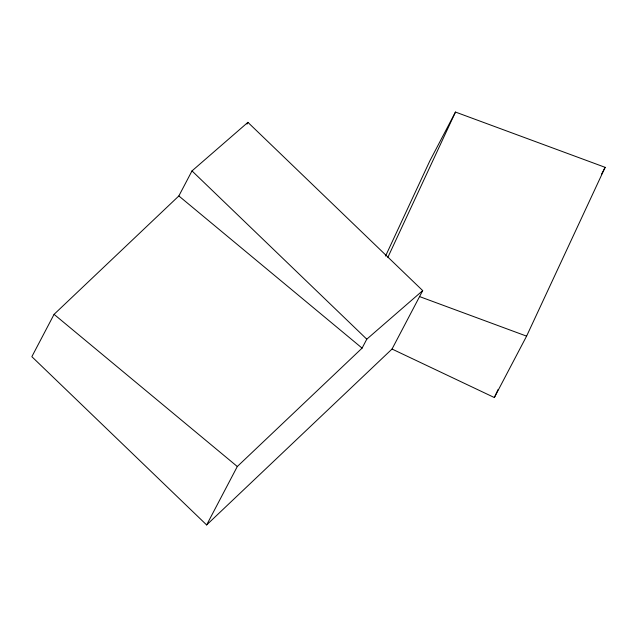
<?xml version="1.0" encoding="UTF-8"?>
<svg xmlns="http://www.w3.org/2000/svg" width="637" height="637" viewBox="0 0 637 637"><rect width="100%" height="100%" fill="white"/><g stroke="black" fill="none" stroke-linecap="round" stroke-linejoin="round"><path stroke-width="0.96" d="M385.544 256.066L429.816 160.946L455.479 112.056L605.15 167.34L526.592 336.137L494.352 397.544L392.034 349.036L206.635 524.944L31.85 356.672L54.073 314.344L178.846 195.957L192 170.915L247.912 122.352L422.705 290.615L392.034 349.036M387.845 257.388L455.479 112.056M494.352 397.544L498.118 389.462M246.997 124.096L247.912 122.352M206.635 524.944L237.306 466.515L362.087 348.128L366.785 339.187L422.705 290.615M601.463 174.363L605.15 167.34M419.568 296.587L526.592 336.137M178.846 195.957L362.087 348.128M54.073 314.344L237.306 466.515M192 170.915L366.785 339.187"/></g></svg>
